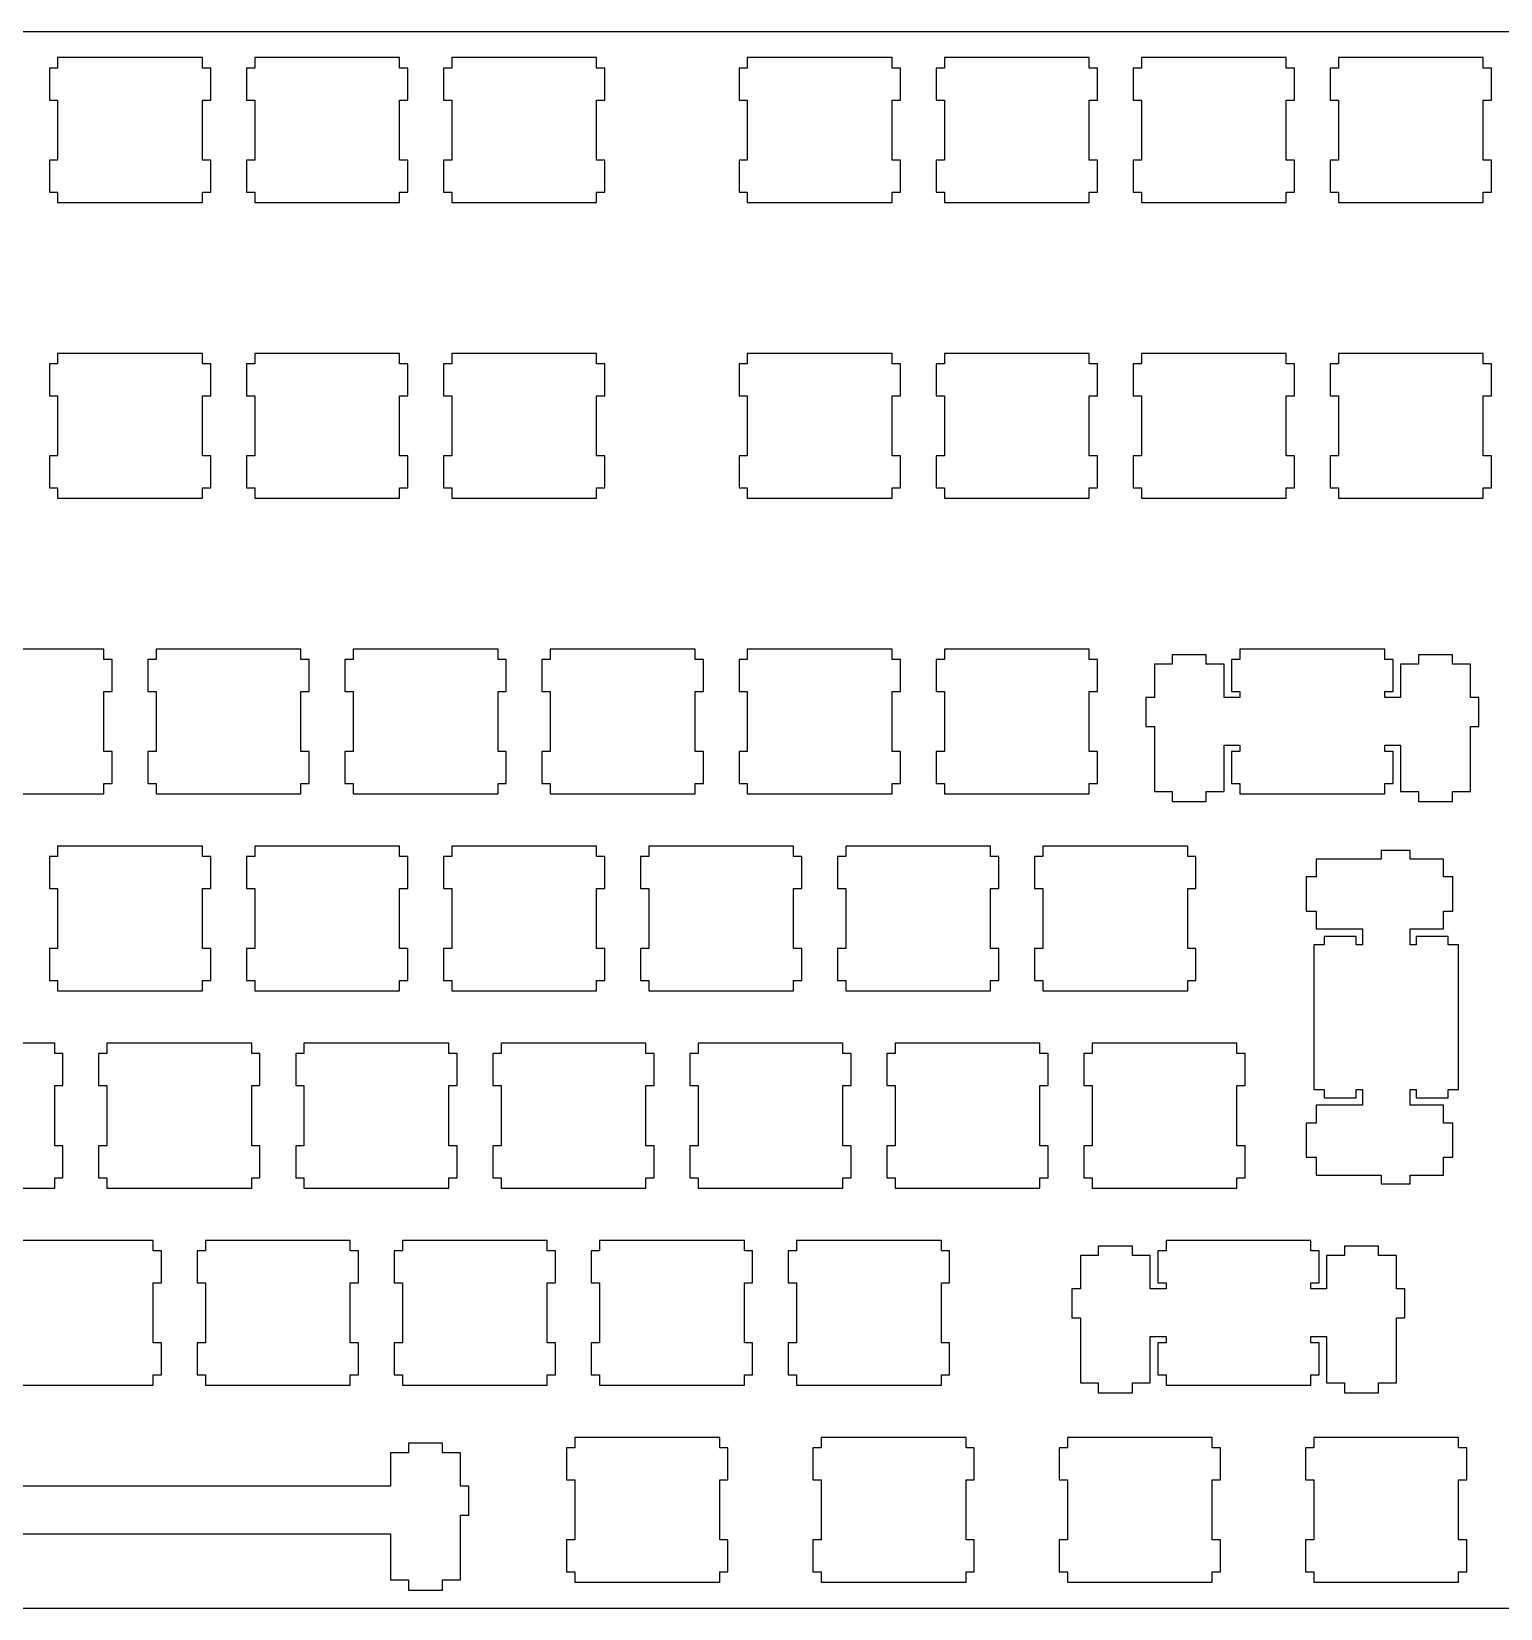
# Model space of a CAD drawing. Extents: x 0 to 429, y 0 to 153.
# Drawn here: x 143 to 285, y 0.3 to 152.7 of the extents above; entities that cross this region are included whole.
import ezdxf

# ---------------------------------------------------------------- set-up
doc = ezdxf.new("R2010")
doc.units = 0
doc.layers.get('0').update_dxf_attribs({"linetype": 'CONTINUOUS'})

msp = doc.modelspace()

# ---------------------------------------------------------------- linework, layer by layer
at = {"color": 0}
for p, q in [((0.09508, 152.658), (428.72, 152.658)), ((145.495, 150.133), (145.495, 149.133)), ((159.494, 150.133), (145.495, 150.133)), ((159.494, 149.133), (159.494, 150.133)), ((164.545, 150.133), (164.545, 149.133)), ((178.544, 150.133), (164.545, 150.133)), ((178.544, 149.133), (178.544, 150.133)), ((183.595, 150.133), (183.595, 149.133)), ((197.594, 150.133), (183.595, 150.133)), ((197.594, 149.133), (197.594, 150.133)), ((212.17, 150.133), (212.17, 149.133)), ((226.169, 150.133), (212.17, 150.133)), ((226.169, 149.133), (226.169, 150.133)), ((231.22, 150.133), (231.22, 149.133)), ((245.219, 150.133), (231.22, 150.133)), ((245.219, 149.133), (245.219, 150.133)), ((250.27, 150.133), (250.27, 149.133)), ((264.269, 150.133), (250.27, 150.133)), ((264.269, 149.133), (264.269, 150.133)), ((269.32, 150.133), (269.32, 149.133)), ((283.319, 150.133), (269.32, 150.133)), ((283.319, 149.133), (283.319, 150.133)), ((145.495, 149.133), (144.694, 149.133)), ((144.694, 149.133), (144.694, 146.033)), ((160.295, 149.133), (159.494, 149.133)), ((160.295, 146.033), (160.295, 149.133)), ((164.545, 149.133), (163.744, 149.133)), ((163.744, 149.133), (163.744, 146.033)), ((179.345, 149.133), (178.544, 149.133)), ((179.345, 146.033), (179.345, 149.133)), ((183.595, 149.133), (182.794, 149.133)), ((182.794, 149.133), (182.794, 146.033)), ((198.395, 149.133), (197.594, 149.133)), ((198.395, 146.033), (198.395, 149.133)), ((212.17, 149.133), (211.369, 149.133)), ((211.369, 149.133), (211.369, 146.033)), ((226.97, 149.133), (226.169, 149.133)), ((226.97, 146.033), (226.97, 149.133)), ((231.22, 149.133), (230.419, 149.133)), ((230.419, 149.133), (230.419, 146.033)), ((246.02, 149.133), (245.219, 149.133)), ((246.02, 146.033), (246.02, 149.133)), ((250.27, 149.133), (249.469, 149.133)), ((249.469, 149.133), (249.469, 146.033)), ((265.07, 149.133), (264.269, 149.133)), ((265.07, 146.033), (265.07, 149.133)), ((269.32, 149.133), (268.519, 149.133)), ((268.519, 149.133), (268.519, 146.033)), ((284.12, 149.133), (283.319, 149.133)), ((284.12, 146.033), (284.12, 149.133)), ((144.694, 146.033), (145.495, 146.033)), ((145.495, 146.033), (145.495, 140.233)), ((159.494, 140.233), (159.494, 146.033)), ((159.494, 146.033), (160.295, 146.033)), ((163.744, 146.033), (164.545, 146.033)), ((164.545, 146.033), (164.545, 140.233)), ((178.544, 140.233), (178.544, 146.033)), ((178.544, 146.033), (179.345, 146.033)), ((182.794, 146.033), (183.595, 146.033)), ((183.595, 146.033), (183.595, 140.233)), ((197.594, 140.233), (197.594, 146.033)), ((197.594, 146.033), (198.395, 146.033)), ((211.369, 146.033), (212.17, 146.033)), ((212.17, 146.033), (212.17, 140.233)), ((226.169, 140.233), (226.169, 146.033)), ((226.169, 146.033), (226.97, 146.033)), ((230.419, 146.033), (231.22, 146.033)), ((231.22, 146.033), (231.22, 140.233)), ((245.219, 140.233), (245.219, 146.033)), ((245.219, 146.033), (246.02, 146.033)), ((249.469, 146.033), (250.27, 146.033)), ((250.27, 146.033), (250.27, 140.233)), ((264.269, 140.233), (264.269, 146.033)), ((264.269, 146.033), (265.07, 146.033)), ((268.519, 146.033), (269.32, 146.033)), ((269.32, 146.033), (269.32, 140.233)), ((283.319, 140.233), (283.319, 146.033)), ((283.319, 146.033), (284.12, 146.033)), ((145.495, 140.233), (144.694, 140.233)), ((144.694, 140.233), (144.694, 137.133)), ((160.295, 140.233), (159.494, 140.233)), ((160.295, 137.133), (160.295, 140.233)), ((164.545, 140.233), (163.744, 140.233)), ((163.744, 140.233), (163.744, 137.133)), ((179.345, 140.233), (178.544, 140.233)), ((179.345, 137.133), (179.345, 140.233)), ((183.595, 140.233), (182.794, 140.233)), ((182.794, 140.233), (182.794, 137.133)), ((198.395, 140.233), (197.594, 140.233)), ((198.395, 137.133), (198.395, 140.233)), ((212.17, 140.233), (211.369, 140.233)), ((211.369, 140.233), (211.369, 137.133)), ((226.97, 140.233), (226.169, 140.233)), ((226.97, 137.133), (226.97, 140.233)), ((231.22, 140.233), (230.419, 140.233)), ((230.419, 140.233), (230.419, 137.133)), ((246.02, 140.233), (245.219, 140.233)), ((246.02, 137.133), (246.02, 140.233)), ((250.27, 140.233), (249.469, 140.233)), ((249.469, 140.233), (249.469, 137.133)), ((265.07, 140.233), (264.269, 140.233)), ((265.07, 137.133), (265.07, 140.233)), ((269.32, 140.233), (268.519, 140.233)), ((268.519, 140.233), (268.519, 137.133)), ((284.12, 140.233), (283.319, 140.233)), ((284.12, 137.133), (284.12, 140.233)), ((144.694, 137.133), (145.495, 137.133)), ((145.495, 137.133), (145.495, 136.134)), ((145.495, 136.134), (159.494, 136.134)), ((159.494, 136.134), (159.494, 137.133)), ((159.494, 137.133), (160.295, 137.133)), ((163.744, 137.133), (164.545, 137.133)), ((164.545, 137.133), (164.545, 136.134)), ((164.545, 136.134), (178.544, 136.134)), ((178.544, 136.134), (178.544, 137.133)), ((178.544, 137.133), (179.345, 137.133)), ((182.794, 137.133), (183.595, 137.133)), ((183.595, 137.133), (183.595, 136.134)), ((183.595, 136.134), (197.594, 136.134)), ((197.594, 136.134), (197.594, 137.133)), ((197.594, 137.133), (198.395, 137.133)), ((211.369, 137.133), (212.17, 137.133)), ((212.17, 137.133), (212.17, 136.134)), ((212.17, 136.134), (226.169, 136.134)), ((226.169, 136.134), (226.169, 137.133)), ((226.169, 137.133), (226.97, 137.133)), ((230.419, 137.133), (231.22, 137.133)), ((231.22, 137.133), (231.22, 136.134)), ((231.22, 136.134), (245.219, 136.134)), ((245.219, 136.134), (245.219, 137.133)), ((245.219, 137.133), (246.02, 137.133)), ((249.469, 137.133), (250.27, 137.133)), ((250.27, 137.133), (250.27, 136.134)), ((250.27, 136.134), (264.269, 136.134)), ((264.269, 136.134), (264.269, 137.133)), ((264.269, 137.133), (265.07, 137.133)), ((268.519, 137.133), (269.32, 137.133)), ((269.32, 137.133), (269.32, 136.134)), ((269.32, 136.134), (283.319, 136.134)), ((283.319, 136.134), (283.319, 137.133)), ((283.319, 137.133), (284.12, 137.133)), ((145.495, 120.558), (144.694, 120.558)), ((144.694, 120.558), (144.694, 117.458)), ((145.495, 121.558), (145.495, 120.558)), ((159.494, 121.558), (145.495, 121.558)), ((159.494, 120.558), (159.494, 121.558)), ((160.295, 120.558), (159.494, 120.558)), ((160.295, 117.458), (160.295, 120.558)), ((164.545, 120.558), (163.744, 120.558)), ((163.744, 120.558), (163.744, 117.458)), ((164.545, 121.558), (164.545, 120.558)), ((178.544, 121.558), (164.545, 121.558)), ((178.544, 120.558), (178.544, 121.558)), ((179.345, 120.558), (178.544, 120.558)), ((179.345, 117.458), (179.345, 120.558)), ((183.595, 120.558), (182.794, 120.558)), ((182.794, 120.558), (182.794, 117.458)), ((183.595, 121.558), (183.595, 120.558)), ((197.594, 121.558), (183.595, 121.558)), ((197.594, 120.558), (197.594, 121.558)), ((198.395, 120.558), (197.594, 120.558)), ((198.395, 117.458), (198.395, 120.558)), ((212.17, 120.558), (211.369, 120.558)), ((211.369, 120.558), (211.369, 117.458)), ((212.17, 121.558), (212.17, 120.558)), ((226.169, 121.558), (212.17, 121.558)), ((226.169, 120.558), (226.169, 121.558)), ((226.97, 120.558), (226.169, 120.558)), ((226.97, 117.458), (226.97, 120.558)), ((231.22, 120.558), (230.419, 120.558)), ((230.419, 120.558), (230.419, 117.458)), ((231.22, 121.558), (231.22, 120.558)), ((245.219, 121.558), (231.22, 121.558)), ((245.219, 120.558), (245.219, 121.558)), ((246.02, 120.558), (245.219, 120.558)), ((246.02, 117.458), (246.02, 120.558)), ((250.27, 120.558), (249.469, 120.558)), ((249.469, 120.558), (249.469, 117.458)), ((250.27, 121.558), (250.27, 120.558)), ((264.269, 121.558), (250.27, 121.558)), ((264.269, 120.558), (264.269, 121.558)), ((265.07, 120.558), (264.269, 120.558)), ((265.07, 117.458), (265.07, 120.558)), ((269.32, 120.558), (268.519, 120.558)), ((268.519, 120.558), (268.519, 117.458)), ((269.32, 121.558), (269.32, 120.558)), ((283.319, 121.558), (269.32, 121.558)), ((283.319, 120.558), (283.319, 121.558)), ((284.12, 120.558), (283.319, 120.558)), ((284.12, 117.458), (284.12, 120.558)), ((144.694, 117.458), (145.495, 117.458)), ((145.495, 117.458), (145.495, 111.658)), ((159.494, 111.658), (159.494, 117.458)), ((159.494, 117.458), (160.295, 117.458)), ((163.744, 117.458), (164.545, 117.458)), ((164.545, 117.458), (164.545, 111.658)), ((178.544, 111.658), (178.544, 117.458)), ((178.544, 117.458), (179.345, 117.458)), ((182.794, 117.458), (183.595, 117.458)), ((183.595, 117.458), (183.595, 111.658)), ((197.594, 111.658), (197.594, 117.458)), ((197.594, 117.458), (198.395, 117.458)), ((211.369, 117.458), (212.17, 117.458)), ((212.17, 117.458), (212.17, 111.658)), ((226.169, 111.658), (226.169, 117.458)), ((226.169, 117.458), (226.97, 117.458)), ((230.419, 117.458), (231.22, 117.458)), ((231.22, 117.458), (231.22, 111.658)), ((245.219, 111.658), (245.219, 117.458)), ((245.219, 117.458), (246.02, 117.458)), ((249.469, 117.458), (250.27, 117.458)), ((250.27, 117.458), (250.27, 111.658)), ((264.269, 111.658), (264.269, 117.458)), ((264.269, 117.458), (265.07, 117.458)), ((268.519, 117.458), (269.32, 117.458)), ((269.32, 117.458), (269.32, 111.658)), ((283.319, 111.658), (283.319, 117.458)), ((283.319, 117.458), (284.12, 117.458)), ((145.495, 111.658), (144.694, 111.658)), ((144.694, 111.658), (144.694, 108.558)), ((160.295, 111.658), (159.494, 111.658)), ((160.295, 108.558), (160.295, 111.658)), ((164.545, 111.658), (163.744, 111.658)), ((163.744, 111.658), (163.744, 108.558)), ((179.345, 111.658), (178.544, 111.658)), ((179.345, 108.558), (179.345, 111.658)), ((183.595, 111.658), (182.794, 111.658)), ((182.794, 111.658), (182.794, 108.558)), ((198.395, 111.658), (197.594, 111.658)), ((198.395, 108.558), (198.395, 111.658)), ((212.17, 111.658), (211.369, 111.658)), ((211.369, 111.658), (211.369, 108.558)), ((226.97, 111.658), (226.169, 111.658)), ((226.97, 108.558), (226.97, 111.658)), ((231.22, 111.658), (230.419, 111.658)), ((230.419, 111.658), (230.419, 108.558)), ((246.02, 111.658), (245.219, 111.658)), ((246.02, 108.558), (246.02, 111.658)), ((250.27, 111.658), (249.469, 111.658)), ((249.469, 111.658), (249.469, 108.558)), ((265.07, 111.658), (264.269, 111.658)), ((265.07, 108.558), (265.07, 111.658)), ((269.32, 111.658), (268.519, 111.658)), ((268.519, 111.658), (268.519, 108.558)), ((284.12, 111.658), (283.319, 111.658)), ((284.12, 108.558), (284.12, 111.658)), ((144.694, 108.558), (145.495, 108.558)), ((145.495, 108.558), (145.495, 107.559)), ((159.494, 107.559), (159.494, 108.558)), ((159.494, 108.558), (160.295, 108.558)), ((163.744, 108.558), (164.545, 108.558)), ((164.545, 108.558), (164.545, 107.559)), ((178.544, 107.559), (178.544, 108.558)), ((178.544, 108.558), (179.345, 108.558)), ((182.794, 108.558), (183.595, 108.558)), ((183.595, 108.558), (183.595, 107.559)), ((197.594, 107.559), (197.594, 108.558)), ((197.594, 108.558), (198.395, 108.558)), ((211.369, 108.558), (212.17, 108.558)), ((212.17, 108.558), (212.17, 107.559)), ((226.169, 107.559), (226.169, 108.558)), ((226.169, 108.558), (226.97, 108.558)), ((230.419, 108.558), (231.22, 108.558)), ((231.22, 108.558), (231.22, 107.559)), ((245.219, 107.559), (245.219, 108.558)), ((245.219, 108.558), (246.02, 108.558)), ((249.469, 108.558), (250.27, 108.558)), ((250.27, 108.558), (250.27, 107.559)), ((264.269, 107.559), (264.269, 108.558)), ((264.269, 108.558), (265.07, 108.558)), ((268.519, 108.558), (269.32, 108.558)), ((269.32, 108.558), (269.32, 107.559)), ((283.319, 107.559), (283.319, 108.558)), ((283.319, 108.558), (284.12, 108.558)), ((145.495, 107.559), (159.494, 107.559)), ((164.545, 107.559), (178.544, 107.559)), ((183.595, 107.559), (197.594, 107.559)), ((212.17, 107.559), (226.169, 107.559)), ((231.22, 107.559), (245.219, 107.559)), ((250.27, 107.559), (264.269, 107.559)), ((269.32, 107.559), (283.319, 107.559)), ((149.969, 92.9831), (135.97, 92.9831)), ((149.969, 91.9826), (149.969, 92.9831)), ((155.02, 92.9831), (155.02, 91.9826)), ((169.019, 92.9831), (155.02, 92.9831)), ((169.019, 91.9826), (169.019, 92.9831)), ((174.07, 92.9831), (174.07, 91.9826)), ((188.069, 92.9831), (174.07, 92.9831)), ((188.069, 91.9826), (188.069, 92.9831)), ((193.12, 92.9831), (193.12, 91.9826)), ((207.119, 92.9831), (193.12, 92.9831)), ((207.119, 91.9826), (207.119, 92.9831)), ((212.17, 92.9831), (212.17, 91.9826)), ((226.169, 92.9831), (212.17, 92.9831)), ((226.169, 91.9826), (226.169, 92.9831)), ((231.22, 92.9831), (231.22, 91.9826)), ((245.219, 92.9831), (231.22, 92.9831)), ((245.219, 91.9826), (245.219, 92.9831)), ((259.795, 92.9831), (259.795, 91.9826)), ((273.794, 92.9831), (259.795, 92.9831)), ((273.794, 91.9826), (273.794, 92.9831)), ((150.77, 91.9826), (149.969, 91.9826)), ((150.77, 88.8834), (150.77, 91.9826)), ((155.02, 91.9826), (154.219, 91.9826)), ((154.219, 91.9826), (154.219, 88.8834)), ((169.82, 91.9826), (169.019, 91.9826)), ((169.82, 88.8834), (169.82, 91.9826)), ((174.07, 91.9826), (173.269, 91.9826)), ((173.269, 91.9826), (173.269, 88.8834)), ((188.87, 91.9826), (188.069, 91.9826)), ((188.87, 88.8834), (188.87, 91.9826)), ((193.12, 91.9826), (192.319, 91.9826)), ((192.319, 91.9826), (192.319, 88.8834)), ((207.92, 91.9826), (207.119, 91.9826)), ((207.92, 88.8834), (207.92, 91.9826)), ((212.17, 91.9826), (211.369, 91.9826)), ((211.369, 91.9826), (211.369, 88.8834)), ((226.97, 91.9826), (226.169, 91.9826)), ((226.97, 88.8834), (226.97, 91.9826)), ((231.22, 91.9826), (230.419, 91.9826)), ((230.419, 91.9826), (230.419, 88.8834)), ((246.02, 91.9826), (245.219, 91.9826)), ((246.02, 88.8834), (246.02, 91.9826)), ((253.243, 91.5127), (251.52, 91.5127)), ((251.52, 91.5127), (251.52, 88.2826)), ((256.544, 92.4348), (253.243, 92.4348)), ((253.243, 92.4348), (253.243, 91.5127)), ((256.544, 91.5127), (256.544, 92.4348)), ((258.269, 91.5127), (256.544, 91.5127)), ((258.269, 88.2826), (258.269, 91.5127)), ((259.795, 91.9826), (258.994, 91.9826)), ((258.994, 91.9826), (258.994, 88.8834)), ((274.595, 91.9826), (273.794, 91.9826)), ((274.595, 88.8834), (274.595, 91.9826)), ((277.045, 91.5127), (275.32, 91.5127)), ((275.32, 91.5127), (275.32, 88.2826)), ((280.344, 92.4348), (277.045, 92.4348)), ((277.045, 92.4348), (277.045, 91.5127)), ((280.344, 91.5127), (280.344, 92.4348)), ((282.069, 91.5127), (280.344, 91.5127)), ((282.069, 88.2826), (282.069, 91.5127)), ((149.969, 83.0834), (149.969, 88.8834)), ((149.969, 88.8834), (150.77, 88.8834)), ((154.219, 88.8834), (155.02, 88.8834)), ((155.02, 88.8834), (155.02, 83.0834)), ((169.019, 83.0834), (169.019, 88.8834)), ((169.019, 88.8834), (169.82, 88.8834)), ((173.269, 88.8834), (174.07, 88.8834)), ((174.07, 88.8834), (174.07, 83.0834)), ((188.069, 83.0834), (188.069, 88.8834)), ((188.069, 88.8834), (188.87, 88.8834)), ((192.319, 88.8834), (193.12, 88.8834)), ((193.12, 88.8834), (193.12, 83.0834)), ((207.119, 83.0834), (207.119, 88.8834)), ((207.119, 88.8834), (207.92, 88.8834)), ((211.369, 88.8834), (212.17, 88.8834)), ((212.17, 88.8834), (212.17, 83.0834)), ((226.169, 83.0834), (226.169, 88.8834)), ((226.169, 88.8834), (226.97, 88.8834)), ((230.419, 88.8834), (231.22, 88.8834)), ((231.22, 88.8834), (231.22, 83.0834)), ((245.219, 83.0834), (245.219, 88.8834)), ((245.219, 88.8834), (246.02, 88.8834)), ((258.994, 88.8834), (259.795, 88.8834)), ((259.795, 88.8834), (259.795, 88.2826)), ((273.794, 88.2826), (273.794, 88.8834)), ((273.794, 88.8834), (274.595, 88.8834)), ((251.52, 88.2826), (250.694, 88.2826)), ((250.694, 88.2826), (250.694, 85.4837)), ((259.795, 88.2826), (258.269, 88.2826)), ((275.32, 88.2826), (273.794, 88.2826)), ((282.895, 88.2826), (282.069, 88.2826)), ((282.895, 85.4837), (282.895, 88.2826)), ((250.694, 85.4837), (251.52, 85.4837)), ((251.52, 85.4837), (251.52, 79.2138)), ((282.069, 79.2138), (282.069, 85.4837)), ((282.069, 85.4837), (282.895, 85.4837)), ((150.77, 83.0834), (149.969, 83.0834)), ((150.77, 79.9828), (150.77, 83.0834)), ((155.02, 83.0834), (154.219, 83.0834)), ((154.219, 83.0834), (154.219, 79.9828)), ((169.82, 83.0834), (169.019, 83.0834)), ((169.82, 79.9828), (169.82, 83.0834)), ((174.07, 83.0834), (173.269, 83.0834)), ((173.269, 83.0834), (173.269, 79.9828)), ((188.87, 83.0834), (188.069, 83.0834)), ((188.87, 79.9828), (188.87, 83.0834)), ((193.12, 83.0834), (192.319, 83.0834)), ((192.319, 83.0834), (192.319, 79.9828)), ((207.92, 83.0834), (207.119, 83.0834)), ((207.92, 79.9828), (207.92, 83.0834)), ((212.17, 83.0834), (211.369, 83.0834)), ((211.369, 83.0834), (211.369, 79.9828)), ((226.97, 83.0834), (226.169, 83.0834)), ((226.97, 79.9828), (226.97, 83.0834)), ((231.22, 83.0834), (230.419, 83.0834)), ((230.419, 83.0834), (230.419, 79.9828)), ((246.02, 83.0834), (245.219, 83.0834)), ((246.02, 79.9828), (246.02, 83.0834)), ((258.269, 79.2138), (258.269, 83.6828)), ((258.269, 83.6828), (259.795, 83.6828)), ((259.795, 83.0834), (258.994, 83.0834)), ((258.994, 83.0834), (258.994, 79.9828)), ((259.795, 83.6828), (259.795, 83.0834)), ((273.794, 83.0834), (273.794, 83.6828)), ((273.794, 83.6828), (275.32, 83.6828)), ((274.595, 83.0834), (273.794, 83.0834)), ((274.595, 79.9828), (274.595, 83.0834)), ((275.32, 83.6828), (275.32, 79.2138)), ((149.969, 78.9838), (149.969, 79.9828)), ((149.969, 79.9828), (150.77, 79.9828)), ((154.219, 79.9828), (155.02, 79.9828)), ((155.02, 79.9828), (155.02, 78.9838)), ((169.019, 78.9838), (169.019, 79.9828)), ((169.019, 79.9828), (169.82, 79.9828)), ((173.269, 79.9828), (174.07, 79.9828)), ((174.07, 79.9828), (174.07, 78.9838)), ((188.069, 78.9838), (188.069, 79.9828)), ((188.069, 79.9828), (188.87, 79.9828)), ((192.319, 79.9828), (193.12, 79.9828)), ((193.12, 79.9828), (193.12, 78.9838)), ((207.119, 78.9838), (207.119, 79.9828)), ((207.119, 79.9828), (207.92, 79.9828)), ((211.369, 79.9828), (212.17, 79.9828)), ((212.17, 79.9828), (212.17, 78.9838)), ((226.169, 78.9838), (226.169, 79.9828)), ((226.169, 79.9828), (226.97, 79.9828)), ((230.419, 79.9828), (231.22, 79.9828)), ((231.22, 79.9828), (231.22, 78.9838)), ((245.219, 78.9838), (245.219, 79.9828)), ((245.219, 79.9828), (246.02, 79.9828)), ((258.994, 79.9828), (259.795, 79.9828)), ((259.795, 79.9828), (259.795, 78.9838)), ((273.794, 78.9838), (273.794, 79.9828)), ((273.794, 79.9828), (274.595, 79.9828)), ((135.97, 78.9838), (149.969, 78.9838)), ((155.02, 78.9838), (169.019, 78.9838)), ((174.07, 78.9838), (188.069, 78.9838)), ((193.12, 78.9838), (207.119, 78.9838)), ((212.17, 78.9838), (226.169, 78.9838)), ((231.22, 78.9838), (245.219, 78.9838)), ((251.52, 79.2138), (253.243, 79.2138)), ((253.243, 79.2138), (253.243, 78.2327)), ((253.243, 78.2327), (256.544, 78.2327)), ((256.544, 78.2327), (256.544, 79.2138)), ((256.544, 79.2138), (258.269, 79.2138)), ((259.795, 78.9838), (273.794, 78.9838)), ((275.32, 79.2138), (277.045, 79.2138)), ((277.045, 79.2138), (277.045, 78.2327)), ((277.045, 78.2327), (280.344, 78.2327)), ((280.344, 78.2327), (280.344, 79.2138)), ((280.344, 79.2138), (282.069, 79.2138)), ((145.495, 73.9331), (145.495, 72.9326)), ((159.494, 73.9331), (145.495, 73.9331)), ((159.494, 72.9326), (159.494, 73.9331)), ((164.545, 73.9331), (164.545, 72.9326)), ((178.544, 73.9331), (164.545, 73.9331)), ((178.544, 72.9326), (178.544, 73.9331)), ((183.595, 73.9331), (183.595, 72.9326)), ((197.594, 73.9331), (183.595, 73.9331)), ((197.594, 72.9326), (197.594, 73.9331)), ((202.645, 73.9331), (202.645, 72.9326)), ((216.644, 73.9331), (202.645, 73.9331)), ((216.644, 72.9326), (216.644, 73.9331)), ((221.695, 73.9331), (221.695, 72.9326)), ((235.694, 73.9331), (221.695, 73.9331)), ((235.694, 72.9326), (235.694, 73.9331)), ((240.745, 73.9331), (240.745, 72.9326)), ((254.744, 73.9331), (240.745, 73.9331)), ((254.744, 72.9326), (254.744, 73.9331)), ((273.437, 73.5087), (273.437, 72.6832)), ((276.237, 73.5087), (273.437, 73.5087)), ((276.237, 72.6832), (276.237, 73.5087)), ((145.495, 72.9326), (144.694, 72.9326)), ((144.694, 72.9326), (144.694, 69.8334)), ((160.295, 72.9326), (159.494, 72.9326)), ((160.295, 69.8334), (160.295, 72.9326)), ((164.545, 72.9326), (163.744, 72.9326)), ((163.744, 72.9326), (163.744, 69.8334)), ((179.345, 72.9326), (178.544, 72.9326)), ((179.345, 69.8334), (179.345, 72.9326)), ((183.595, 72.9326), (182.794, 72.9326)), ((182.794, 72.9326), (182.794, 69.8334)), ((198.395, 72.9326), (197.594, 72.9326)), ((198.395, 69.8334), (198.395, 72.9326)), ((202.645, 72.9326), (201.844, 72.9326)), ((201.844, 72.9326), (201.844, 69.8334)), ((217.445, 72.9326), (216.644, 72.9326)), ((217.445, 69.8334), (217.445, 72.9326)), ((221.695, 72.9326), (220.894, 72.9326)), ((220.894, 72.9326), (220.894, 69.8334)), ((236.495, 72.9326), (235.694, 72.9326)), ((236.495, 69.8334), (236.495, 72.9326)), ((240.745, 72.9326), (239.944, 72.9326)), ((239.944, 72.9326), (239.944, 69.8334)), ((255.545, 72.9326), (254.744, 72.9326)), ((255.545, 69.8334), (255.545, 72.9326)), ((273.437, 72.6832), (267.167, 72.6832)), ((267.167, 72.6832), (267.167, 70.9581)), ((279.467, 72.6832), (276.237, 72.6832)), ((279.467, 70.9581), (279.467, 72.6832)), ((267.167, 70.9581), (266.187, 70.9581)), ((266.187, 70.9581), (266.187, 67.6589)), ((280.388, 70.9581), (279.467, 70.9581)), ((280.388, 67.6589), (280.388, 70.9581)), ((144.694, 69.8334), (145.495, 69.8334)), ((145.495, 69.8334), (145.495, 64.0334)), ((159.494, 64.0334), (159.494, 69.8334)), ((159.494, 69.8334), (160.295, 69.8334)), ((163.744, 69.8334), (164.545, 69.8334)), ((164.545, 69.8334), (164.545, 64.0334)), ((178.544, 64.0334), (178.544, 69.8334)), ((178.544, 69.8334), (179.345, 69.8334)), ((182.794, 69.8334), (183.595, 69.8334)), ((183.595, 69.8334), (183.595, 64.0334)), ((197.594, 64.0334), (197.594, 69.8334)), ((197.594, 69.8334), (198.395, 69.8334)), ((201.844, 69.8334), (202.645, 69.8334)), ((202.645, 69.8334), (202.645, 64.0334)), ((216.644, 64.0334), (216.644, 69.8334)), ((216.644, 69.8334), (217.445, 69.8334)), ((220.894, 69.8334), (221.695, 69.8334)), ((221.695, 69.8334), (221.695, 64.0334)), ((235.694, 64.0334), (235.694, 69.8334)), ((235.694, 69.8334), (236.495, 69.8334)), ((239.944, 69.8334), (240.745, 69.8334)), ((240.745, 69.8334), (240.745, 64.0334)), ((254.744, 64.0334), (254.744, 69.8334)), ((254.744, 69.8334), (255.545, 69.8334)), ((266.187, 67.6589), (267.167, 67.6589)), ((267.167, 67.6589), (267.167, 65.9335)), ((279.467, 65.9335), (279.467, 67.6589)), ((279.467, 67.6589), (280.388, 67.6589)), ((267.167, 65.9335), (271.637, 65.9335)), ((271.637, 65.9335), (271.637, 64.4081)), ((276.237, 64.4081), (276.237, 65.9335)), ((276.237, 65.9335), (279.467, 65.9335)), ((145.495, 64.0334), (144.694, 64.0334)), ((144.694, 64.0334), (144.694, 60.9328)), ((160.295, 64.0334), (159.494, 64.0334)), ((160.295, 60.9328), (160.295, 64.0334)), ((164.545, 64.0334), (163.744, 64.0334)), ((163.744, 64.0334), (163.744, 60.9328)), ((179.345, 64.0334), (178.544, 64.0334)), ((179.345, 60.9328), (179.345, 64.0334)), ((183.595, 64.0334), (182.794, 64.0334)), ((182.794, 64.0334), (182.794, 60.9328)), ((198.395, 64.0334), (197.594, 64.0334)), ((198.395, 60.9328), (198.395, 64.0334)), ((202.645, 64.0334), (201.844, 64.0334)), ((201.844, 64.0334), (201.844, 60.9328)), ((217.445, 64.0334), (216.644, 64.0334)), ((217.445, 60.9328), (217.445, 64.0334)), ((221.695, 64.0334), (220.894, 64.0334)), ((220.894, 64.0334), (220.894, 60.9328)), ((236.495, 64.0334), (235.694, 64.0334)), ((236.495, 60.9328), (236.495, 64.0334)), ((240.745, 64.0334), (239.944, 64.0334)), ((239.944, 64.0334), (239.944, 60.9328)), ((255.545, 64.0334), (254.744, 64.0334)), ((255.545, 60.9328), (255.545, 64.0334)), ((267.938, 64.4081), (266.937, 64.4081)), ((266.937, 64.4081), (266.937, 50.4088)), ((271.038, 65.2089), (267.938, 65.2089)), ((267.938, 65.2089), (267.938, 64.4081)), ((271.038, 64.4081), (271.038, 65.2089)), ((271.637, 64.4081), (271.038, 64.4081)), ((276.837, 64.4081), (276.237, 64.4081)), ((279.937, 65.2089), (276.837, 65.2089)), ((276.837, 65.2089), (276.837, 64.4081)), ((279.937, 64.4081), (279.937, 65.2089)), ((280.938, 64.4081), (279.937, 64.4081)), ((280.938, 50.4088), (280.938, 64.4081)), ((144.694, 60.9328), (145.495, 60.9328)), ((145.495, 60.9328), (145.495, 59.9338)), ((145.495, 59.9338), (159.494, 59.9338)), ((159.494, 59.9338), (159.494, 60.9328)), ((159.494, 60.9328), (160.295, 60.9328)), ((163.744, 60.9328), (164.545, 60.9328)), ((164.545, 60.9328), (164.545, 59.9338)), ((164.545, 59.9338), (178.544, 59.9338)), ((178.544, 59.9338), (178.544, 60.9328)), ((178.544, 60.9328), (179.345, 60.9328)), ((182.794, 60.9328), (183.595, 60.9328)), ((183.595, 60.9328), (183.595, 59.9338)), ((183.595, 59.9338), (197.594, 59.9338)), ((197.594, 59.9338), (197.594, 60.9328)), ((197.594, 60.9328), (198.395, 60.9328)), ((201.844, 60.9328), (202.645, 60.9328)), ((202.645, 60.9328), (202.645, 59.9338)), ((202.645, 59.9338), (216.644, 59.9338)), ((216.644, 59.9338), (216.644, 60.9328)), ((216.644, 60.9328), (217.445, 60.9328)), ((220.894, 60.9328), (221.695, 60.9328)), ((221.695, 60.9328), (221.695, 59.9338)), ((221.695, 59.9338), (235.694, 59.9338)), ((235.694, 59.9338), (235.694, 60.9328)), ((235.694, 60.9328), (236.495, 60.9328)), ((239.944, 60.9328), (240.745, 60.9328)), ((240.745, 60.9328), (240.745, 59.9338)), ((240.745, 59.9338), (254.744, 59.9338)), ((254.744, 59.9338), (254.744, 60.9328)), ((254.744, 60.9328), (255.545, 60.9328)), ((145.207, 54.8831), (131.207, 54.8831)), ((145.207, 53.8826), (145.207, 54.8831)), ((150.257, 54.8831), (150.257, 53.8826)), ((164.257, 54.8831), (150.257, 54.8831)), ((164.257, 53.8826), (164.257, 54.8831)), ((169.307, 54.8831), (169.307, 53.8826)), ((183.307, 54.8831), (169.307, 54.8831)), ((183.307, 53.8826), (183.307, 54.8831)), ((188.357, 54.8831), (188.357, 53.8826)), ((202.357, 54.8831), (188.357, 54.8831)), ((202.357, 53.8826), (202.357, 54.8831)), ((207.407, 54.8831), (207.407, 53.8826)), ((221.407, 54.8831), (207.407, 54.8831)), ((221.407, 53.8826), (221.407, 54.8831)), ((226.457, 54.8831), (226.457, 53.8826)), ((240.457, 54.8831), (226.457, 54.8831)), ((240.457, 53.8826), (240.457, 54.8831)), ((245.507, 54.8831), (245.507, 53.8826)), ((259.507, 54.8831), (245.507, 54.8831)), ((259.507, 53.8826), (259.507, 54.8831)), ((146.006, 53.8826), (145.207, 53.8826)), ((146.006, 50.7834), (146.006, 53.8826)), ((150.257, 53.8826), (149.456, 53.8826)), ((149.456, 53.8826), (149.456, 50.7834)), ((165.056, 53.8826), (164.257, 53.8826)), ((165.056, 50.7834), (165.056, 53.8826)), ((169.307, 53.8826), (168.506, 53.8826)), ((168.506, 53.8826), (168.506, 50.7834)), ((184.106, 53.8826), (183.307, 53.8826)), ((184.106, 50.7834), (184.106, 53.8826)), ((188.357, 53.8826), (187.556, 53.8826)), ((187.556, 53.8826), (187.556, 50.7834)), ((203.156, 53.8826), (202.357, 53.8826)), ((203.156, 50.7834), (203.156, 53.8826)), ((207.407, 53.8826), (206.606, 53.8826)), ((206.606, 53.8826), (206.606, 50.7834)), ((222.206, 53.8826), (221.407, 53.8826)), ((222.206, 50.7834), (222.206, 53.8826)), ((226.457, 53.8826), (225.656, 53.8826)), ((225.656, 53.8826), (225.656, 50.7834)), ((241.256, 53.8826), (240.457, 53.8826)), ((241.256, 50.7834), (241.256, 53.8826)), ((245.507, 53.8826), (244.706, 53.8826)), ((244.706, 53.8826), (244.706, 50.7834)), ((260.306, 53.8826), (259.507, 53.8826)), ((260.306, 50.7834), (260.306, 53.8826)), ((145.207, 44.9834), (145.207, 50.7834)), ((145.207, 50.7834), (146.006, 50.7834)), ((149.456, 50.7834), (150.257, 50.7834)), ((150.257, 50.7834), (150.257, 44.9834)), ((164.257, 44.9834), (164.257, 50.7834)), ((164.257, 50.7834), (165.056, 50.7834)), ((168.506, 50.7834), (169.307, 50.7834)), ((169.307, 50.7834), (169.307, 44.9834)), ((183.307, 44.9834), (183.307, 50.7834)), ((183.307, 50.7834), (184.106, 50.7834)), ((187.556, 50.7834), (188.357, 50.7834)), ((188.357, 50.7834), (188.357, 44.9834)), ((202.357, 44.9834), (202.357, 50.7834)), ((202.357, 50.7834), (203.156, 50.7834)), ((206.606, 50.7834), (207.407, 50.7834)), ((207.407, 50.7834), (207.407, 44.9834)), ((221.407, 44.9834), (221.407, 50.7834)), ((221.407, 50.7834), (222.206, 50.7834)), ((225.656, 50.7834), (226.457, 50.7834)), ((226.457, 50.7834), (226.457, 44.9834)), ((240.457, 44.9834), (240.457, 50.7834)), ((240.457, 50.7834), (241.256, 50.7834)), ((244.706, 50.7834), (245.507, 50.7834)), ((245.507, 50.7834), (245.507, 44.9834)), ((259.507, 44.9834), (259.507, 50.7834)), ((259.507, 50.7834), (260.306, 50.7834)), ((266.937, 50.4088), (267.938, 50.4088)), ((267.938, 50.4088), (267.938, 49.608)), ((271.038, 49.608), (271.038, 50.4088)), ((271.038, 50.4088), (271.637, 50.4088)), ((271.637, 50.4088), (271.637, 48.883)), ((276.237, 48.883), (276.237, 50.4088)), ((276.237, 50.4088), (276.837, 50.4088)), ((276.837, 50.4088), (276.837, 49.608)), ((279.937, 49.608), (279.937, 50.4088)), ((279.937, 50.4088), (280.938, 50.4088)), ((271.637, 48.883), (267.167, 48.883)), ((267.167, 48.883), (267.167, 47.1579)), ((267.938, 49.608), (271.038, 49.608)), ((279.467, 48.883), (276.237, 48.883)), ((276.837, 49.608), (279.937, 49.608)), ((279.467, 47.1579), (279.467, 48.883)), ((267.167, 47.1579), (266.187, 47.1579)), ((266.187, 47.1579), (266.187, 43.8587)), ((280.388, 47.1579), (279.467, 47.1579)), ((280.388, 43.8587), (280.388, 47.1579)), ((146.006, 44.9834), (145.207, 44.9834)), ((146.006, 41.8828), (146.006, 44.9834)), ((150.257, 44.9834), (149.456, 44.9834)), ((149.456, 44.9834), (149.456, 41.8828)), ((165.056, 44.9834), (164.257, 44.9834)), ((165.056, 41.8828), (165.056, 44.9834)), ((169.307, 44.9834), (168.506, 44.9834)), ((168.506, 44.9834), (168.506, 41.8828)), ((184.106, 44.9834), (183.307, 44.9834)), ((184.106, 41.8828), (184.106, 44.9834)), ((188.357, 44.9834), (187.556, 44.9834)), ((187.556, 44.9834), (187.556, 41.8828)), ((203.156, 44.9834), (202.357, 44.9834)), ((203.156, 41.8828), (203.156, 44.9834)), ((207.407, 44.9834), (206.606, 44.9834)), ((206.606, 44.9834), (206.606, 41.8828)), ((222.206, 44.9834), (221.407, 44.9834)), ((222.206, 41.8828), (222.206, 44.9834)), ((226.457, 44.9834), (225.656, 44.9834)), ((225.656, 44.9834), (225.656, 41.8828)), ((241.256, 44.9834), (240.457, 44.9834)), ((241.256, 41.8828), (241.256, 44.9834)), ((245.507, 44.9834), (244.706, 44.9834)), ((244.706, 44.9834), (244.706, 41.8828)), ((260.306, 44.9834), (259.507, 44.9834)), ((260.306, 41.8828), (260.306, 44.9834)), ((266.187, 43.8587), (267.167, 43.8587)), ((267.167, 43.8587), (267.167, 42.1337)), ((279.467, 42.1337), (279.467, 43.8587)), ((279.467, 43.8587), (280.388, 43.8587)), ((145.207, 40.8838), (145.207, 41.8828)), ((145.207, 41.8828), (146.006, 41.8828)), ((149.456, 41.8828), (150.257, 41.8828)), ((150.257, 41.8828), (150.257, 40.8838)), ((164.257, 40.8838), (164.257, 41.8828)), ((164.257, 41.8828), (165.056, 41.8828)), ((168.506, 41.8828), (169.307, 41.8828)), ((169.307, 41.8828), (169.307, 40.8838)), ((183.307, 40.8838), (183.307, 41.8828)), ((183.307, 41.8828), (184.106, 41.8828)), ((187.556, 41.8828), (188.357, 41.8828)), ((188.357, 41.8828), (188.357, 40.8838)), ((202.357, 40.8838), (202.357, 41.8828)), ((202.357, 41.8828), (203.156, 41.8828)), ((206.606, 41.8828), (207.407, 41.8828)), ((207.407, 41.8828), (207.407, 40.8838)), ((221.407, 40.8838), (221.407, 41.8828)), ((221.407, 41.8828), (222.206, 41.8828)), ((225.656, 41.8828), (226.457, 41.8828)), ((226.457, 41.8828), (226.457, 40.8838)), ((240.457, 40.8838), (240.457, 41.8828)), ((240.457, 41.8828), (241.256, 41.8828)), ((244.706, 41.8828), (245.507, 41.8828)), ((245.507, 41.8828), (245.507, 40.8838)), ((259.507, 40.8838), (259.507, 41.8828)), ((259.507, 41.8828), (260.306, 41.8828)), ((267.167, 42.1337), (273.437, 42.1337)), ((273.437, 42.1337), (273.437, 41.3082)), ((273.437, 41.3082), (276.237, 41.3082)), ((276.237, 41.3082), (276.237, 42.1337)), ((276.237, 42.1337), (279.467, 42.1337)), ((131.207, 40.8838), (145.207, 40.8838)), ((150.257, 40.8838), (164.257, 40.8838)), ((169.307, 40.8838), (183.307, 40.8838)), ((188.357, 40.8838), (202.357, 40.8838)), ((207.407, 40.8838), (221.407, 40.8838)), ((226.457, 40.8838), (240.457, 40.8838)), ((245.507, 40.8838), (259.507, 40.8838)), ((154.732, 35.833), (140.732, 35.833)), ((154.732, 34.8327), (154.732, 35.833)), ((159.782, 35.833), (159.782, 34.8327)), ((173.782, 35.833), (159.782, 35.833)), ((173.782, 34.8327), (173.782, 35.833)), ((178.832, 35.833), (178.832, 34.8327)), ((192.832, 35.833), (178.832, 35.833)), ((192.832, 34.8327), (192.832, 35.833)), ((197.882, 35.833), (197.882, 34.8327)), ((211.882, 35.833), (197.882, 35.833)), ((211.882, 34.8327), (211.882, 35.833)), ((216.932, 35.833), (216.932, 34.8327)), ((230.932, 35.833), (216.932, 35.833)), ((230.932, 34.8327), (230.932, 35.833)), ((249.4, 35.2834), (246.101, 35.2834)), ((246.101, 35.2834), (246.101, 34.3628)), ((249.4, 34.3628), (249.4, 35.2834)), ((252.65, 35.833), (252.65, 34.8327)), ((266.65, 35.833), (252.65, 35.833)), ((266.65, 34.8327), (266.65, 35.833)), ((273.2, 35.2834), (269.9, 35.2834)), ((269.9, 35.2834), (269.9, 34.3628)), ((273.2, 34.3628), (273.2, 35.2834)), ((155.531, 34.8327), (154.732, 34.8327)), ((155.531, 31.7335), (155.531, 34.8327)), ((159.782, 34.8327), (158.981, 34.8327)), ((158.981, 34.8327), (158.981, 31.7335)), ((174.581, 34.8327), (173.782, 34.8327)), ((174.581, 31.7335), (174.581, 34.8327)), ((178.832, 34.8327), (178.031, 34.8327)), ((178.031, 34.8327), (178.031, 31.7335)), ((193.631, 34.8327), (192.832, 34.8327)), ((193.631, 31.7335), (193.631, 34.8327)), ((197.882, 34.8327), (197.081, 34.8327)), ((197.081, 34.8327), (197.081, 31.7335)), ((212.681, 34.8327), (211.882, 34.8327)), ((212.681, 31.7335), (212.681, 34.8327)), ((216.932, 34.8327), (216.131, 34.8327)), ((216.131, 34.8327), (216.131, 31.7335)), ((231.731, 34.8327), (230.932, 34.8327)), ((231.731, 31.7335), (231.731, 34.8327)), ((246.101, 34.3628), (244.376, 34.3628)), ((244.376, 34.3628), (244.376, 31.1326)), ((251.126, 34.3628), (249.4, 34.3628)), ((251.126, 31.1326), (251.126, 34.3628)), ((252.65, 34.8327), (251.849, 34.8327)), ((251.849, 34.8327), (251.849, 31.7335)), ((267.451, 34.8327), (266.65, 34.8327)), ((267.451, 31.7335), (267.451, 34.8327)), ((269.9, 34.3628), (268.176, 34.3628)), ((268.176, 34.3628), (268.176, 31.1326)), ((274.925, 34.3628), (273.2, 34.3628)), ((274.925, 31.1326), (274.925, 34.3628)), ((154.732, 25.9333), (154.732, 31.7335)), ((154.732, 31.7335), (155.531, 31.7335)), ((158.981, 31.7335), (159.782, 31.7335)), ((159.782, 31.7335), (159.782, 25.9333)), ((173.782, 25.9333), (173.782, 31.7335)), ((173.782, 31.7335), (174.581, 31.7335)), ((178.031, 31.7335), (178.832, 31.7335)), ((178.832, 31.7335), (178.832, 25.9333)), ((192.832, 25.9333), (192.832, 31.7335)), ((192.832, 31.7335), (193.631, 31.7335)), ((197.081, 31.7335), (197.882, 31.7335)), ((197.882, 31.7335), (197.882, 25.9333)), ((211.882, 25.9333), (211.882, 31.7335)), ((211.882, 31.7335), (212.681, 31.7335)), ((216.131, 31.7335), (216.932, 31.7335)), ((216.932, 31.7335), (216.932, 25.9333)), ((230.932, 25.9333), (230.932, 31.7335)), ((230.932, 31.7335), (231.731, 31.7335)), ((244.376, 31.1326), (243.55, 31.1326)), ((243.55, 31.1326), (243.55, 28.3338)), ((252.65, 31.1326), (251.126, 31.1326)), ((251.849, 31.7335), (252.65, 31.7335)), ((252.65, 31.7335), (252.65, 31.1326)), ((266.65, 31.1326), (266.65, 31.7335)), ((266.65, 31.7335), (267.451, 31.7335)), ((268.176, 31.1326), (266.65, 31.1326)), ((275.751, 31.1326), (274.925, 31.1326)), ((275.751, 28.3338), (275.751, 31.1326)), ((243.55, 28.3338), (244.376, 28.3338)), ((244.376, 28.3338), (244.376, 22.0638)), ((274.925, 22.0638), (274.925, 28.3338)), ((274.925, 28.3338), (275.751, 28.3338)), ((155.531, 25.9333), (154.732, 25.9333)), ((155.531, 22.8327), (155.531, 25.9333)), ((159.782, 25.9333), (158.981, 25.9333)), ((158.981, 25.9333), (158.981, 22.8327)), ((174.581, 25.9333), (173.782, 25.9333)), ((174.581, 22.8327), (174.581, 25.9333)), ((178.832, 25.9333), (178.031, 25.9333)), ((178.031, 25.9333), (178.031, 22.8327)), ((193.631, 25.9333), (192.832, 25.9333)), ((193.631, 22.8327), (193.631, 25.9333)), ((197.882, 25.9333), (197.081, 25.9333)), ((197.081, 25.9333), (197.081, 22.8327)), ((212.681, 25.9333), (211.882, 25.9333)), ((212.681, 22.8327), (212.681, 25.9333)), ((216.932, 25.9333), (216.131, 25.9333)), ((216.131, 25.9333), (216.131, 22.8327)), ((231.731, 25.9333), (230.932, 25.9333)), ((231.731, 22.8327), (231.731, 25.9333)), ((251.126, 22.0638), (251.126, 26.5327)), ((251.126, 26.5327), (252.65, 26.5327)), ((252.65, 25.9333), (251.849, 25.9333)), ((251.849, 25.9333), (251.849, 22.8327)), ((252.65, 26.5327), (252.65, 25.9333)), ((266.65, 25.9333), (266.65, 26.5327)), ((266.65, 26.5327), (268.176, 26.5327)), ((267.451, 25.9333), (266.65, 25.9333)), ((267.451, 22.8327), (267.451, 25.9333)), ((268.176, 26.5327), (268.176, 22.0638)), ((140.732, 21.8336), (154.732, 21.8336)), ((154.732, 21.8336), (154.732, 22.8327)), ((154.732, 22.8327), (155.531, 22.8327)), ((158.981, 22.8327), (159.782, 22.8327)), ((159.782, 22.8327), (159.782, 21.8336)), ((159.782, 21.8336), (173.782, 21.8336)), ((173.782, 21.8336), (173.782, 22.8327)), ((173.782, 22.8327), (174.581, 22.8327)), ((178.031, 22.8327), (178.832, 22.8327)), ((178.832, 22.8327), (178.832, 21.8336)), ((178.832, 21.8336), (192.832, 21.8336)), ((192.832, 21.8336), (192.832, 22.8327)), ((192.832, 22.8327), (193.631, 22.8327)), ((197.081, 22.8327), (197.882, 22.8327)), ((197.882, 22.8327), (197.882, 21.8336)), ((197.882, 21.8336), (211.882, 21.8336)), ((211.882, 21.8336), (211.882, 22.8327)), ((211.882, 22.8327), (212.681, 22.8327)), ((216.131, 22.8327), (216.932, 22.8327)), ((216.932, 22.8327), (216.932, 21.8336)), ((216.932, 21.8336), (230.932, 21.8336)), ((230.932, 21.8336), (230.932, 22.8327)), ((230.932, 22.8327), (231.731, 22.8327)), ((244.376, 22.0638), (246.101, 22.0638)), ((246.101, 22.0638), (246.101, 21.0826)), ((249.4, 21.0826), (249.4, 22.0638)), ((249.4, 22.0638), (251.126, 22.0638)), ((251.849, 22.8327), (252.65, 22.8327)), ((252.65, 22.8327), (252.65, 21.8336)), ((252.65, 21.8336), (266.65, 21.8336)), ((266.65, 21.8336), (266.65, 22.8327)), ((266.65, 22.8327), (267.451, 22.8327)), ((268.176, 22.0638), (269.9, 22.0638)), ((269.9, 22.0638), (269.9, 21.0826)), ((273.2, 21.0826), (273.2, 22.0638)), ((273.2, 22.0638), (274.925, 22.0638)), ((246.101, 21.0826), (249.4, 21.0826)), ((269.9, 21.0826), (273.2, 21.0826)), ((195.501, 16.7831), (195.501, 15.7827)), ((209.5, 16.7831), (195.501, 16.7831)), ((209.5, 15.7827), (209.5, 16.7831)), ((219.312, 16.7831), (219.312, 15.7827)), ((233.313, 16.7831), (219.312, 16.7831)), ((233.313, 15.7827), (233.313, 16.7831)), ((243.126, 16.7831), (243.126, 15.7827)), ((257.125, 16.7831), (243.126, 16.7831)), ((257.125, 15.7827), (257.125, 16.7831)), ((266.937, 16.7831), (266.937, 15.7827)), ((280.938, 16.7831), (266.937, 16.7831)), ((280.938, 15.7827), (280.938, 16.7831)), ((179.412, 15.3128), (177.687, 15.3128)), ((177.687, 15.3128), (177.687, 12.0826)), ((182.713, 16.2333), (179.412, 16.2333)), ((179.412, 16.2333), (179.412, 15.3128)), ((182.713, 15.3128), (182.713, 16.2333)), ((184.438, 15.3128), (182.713, 15.3128)), ((184.438, 12.0826), (184.438, 15.3128)), ((195.501, 15.7827), (194.7, 15.7827)), ((194.7, 15.7827), (194.7, 12.6835)), ((210.301, 15.7827), (209.5, 15.7827)), ((210.301, 12.6835), (210.301, 15.7827)), ((219.312, 15.7827), (218.513, 15.7827)), ((218.513, 15.7827), (218.513, 12.6835)), ((234.112, 15.7827), (233.313, 15.7827)), ((234.112, 12.6835), (234.112, 15.7827)), ((243.126, 15.7827), (242.325, 15.7827)), ((242.325, 15.7827), (242.325, 12.6835)), ((257.926, 15.7827), (257.125, 15.7827)), ((257.926, 12.6835), (257.926, 15.7827)), ((266.937, 15.7827), (266.138, 15.7827)), ((266.138, 15.7827), (266.138, 12.6835)), ((281.737, 15.7827), (280.938, 15.7827)), ((281.737, 12.6835), (281.737, 15.7827)), ((194.7, 12.6835), (195.501, 12.6835)), ((195.501, 12.6835), (195.501, 6.88329)), ((209.5, 6.88329), (209.5, 12.6835)), ((209.5, 12.6835), (210.301, 12.6835)), ((218.513, 12.6835), (219.312, 12.6835)), ((219.312, 12.6835), (219.312, 6.88329)), ((233.313, 6.88329), (233.313, 12.6835)), ((233.313, 12.6835), (234.112, 12.6835)), ((242.325, 12.6835), (243.126, 12.6835)), ((243.126, 12.6835), (243.126, 6.88329)), ((257.125, 6.88329), (257.125, 12.6835)), ((257.125, 12.6835), (257.926, 12.6835)), ((266.138, 12.6835), (266.937, 12.6835)), ((266.937, 12.6835), (266.937, 6.88329)), ((280.938, 6.88329), (280.938, 12.6835)), ((280.938, 12.6835), (281.737, 12.6835)), ((177.687, 12.0826), (138.063, 12.0826)), ((185.262, 12.0826), (184.438, 12.0826)), ((185.262, 9.28384), (185.262, 12.0826)), ((184.438, 3.01377), (184.438, 9.28384)), ((184.438, 9.28384), (185.262, 9.28384)), ((138.063, 7.48273), (177.687, 7.48273)), ((177.687, 7.48273), (177.687, 3.01377)), ((195.501, 6.88329), (194.7, 6.88329)), ((194.7, 6.88329), (194.7, 3.78273)), ((210.301, 6.88329), (209.5, 6.88329)), ((210.301, 3.78273), (210.301, 6.88329)), ((219.312, 6.88329), (218.513, 6.88329)), ((218.513, 6.88329), (218.513, 3.78273)), ((234.112, 6.88329), (233.313, 6.88329)), ((234.112, 3.78273), (234.112, 6.88329)), ((243.126, 6.88329), (242.325, 6.88329)), ((242.325, 6.88329), (242.325, 3.78273)), ((257.926, 6.88329), (257.125, 6.88329)), ((257.926, 3.78273), (257.926, 6.88329)), ((266.937, 6.88329), (266.138, 6.88329)), ((266.138, 6.88329), (266.138, 3.78273)), ((281.737, 6.88329), (280.938, 6.88329)), ((281.737, 3.78273), (281.737, 6.88329)), ((194.7, 3.78273), (195.501, 3.78273)), ((195.501, 3.78273), (195.501, 2.78364)), ((209.5, 2.78364), (209.5, 3.78273)), ((209.5, 3.78273), (210.301, 3.78273)), ((218.513, 3.78273), (219.312, 3.78273)), ((219.312, 3.78273), (219.312, 2.78364)), ((233.313, 2.78364), (233.313, 3.78273)), ((233.313, 3.78273), (234.112, 3.78273)), ((242.325, 3.78273), (243.126, 3.78273)), ((243.126, 3.78273), (243.126, 2.78364)), ((257.125, 2.78364), (257.125, 3.78273)), ((257.125, 3.78273), (257.926, 3.78273)), ((266.138, 3.78273), (266.937, 3.78273)), ((266.937, 3.78273), (266.937, 2.78364)), ((280.938, 2.78364), (280.938, 3.78273)), ((280.938, 3.78273), (281.737, 3.78273)), ((177.687, 3.01377), (179.412, 3.01377)), ((179.412, 3.01377), (179.412, 2.03261)), ((179.412, 2.03261), (182.713, 2.03261)), ((182.713, 2.03261), (182.713, 3.01377)), ((182.713, 3.01377), (184.438, 3.01377)), ((195.501, 2.78364), (209.5, 2.78364)), ((219.312, 2.78364), (233.313, 2.78364)), ((243.126, 2.78364), (257.125, 2.78364)), ((266.937, 2.78364), (280.938, 2.78364)), ((428.72, 0.25769), (0.09508, 0.25769))]:
    msp.add_line(p, q, dxfattribs=at)

doc.saveas('drawing.dxf')
